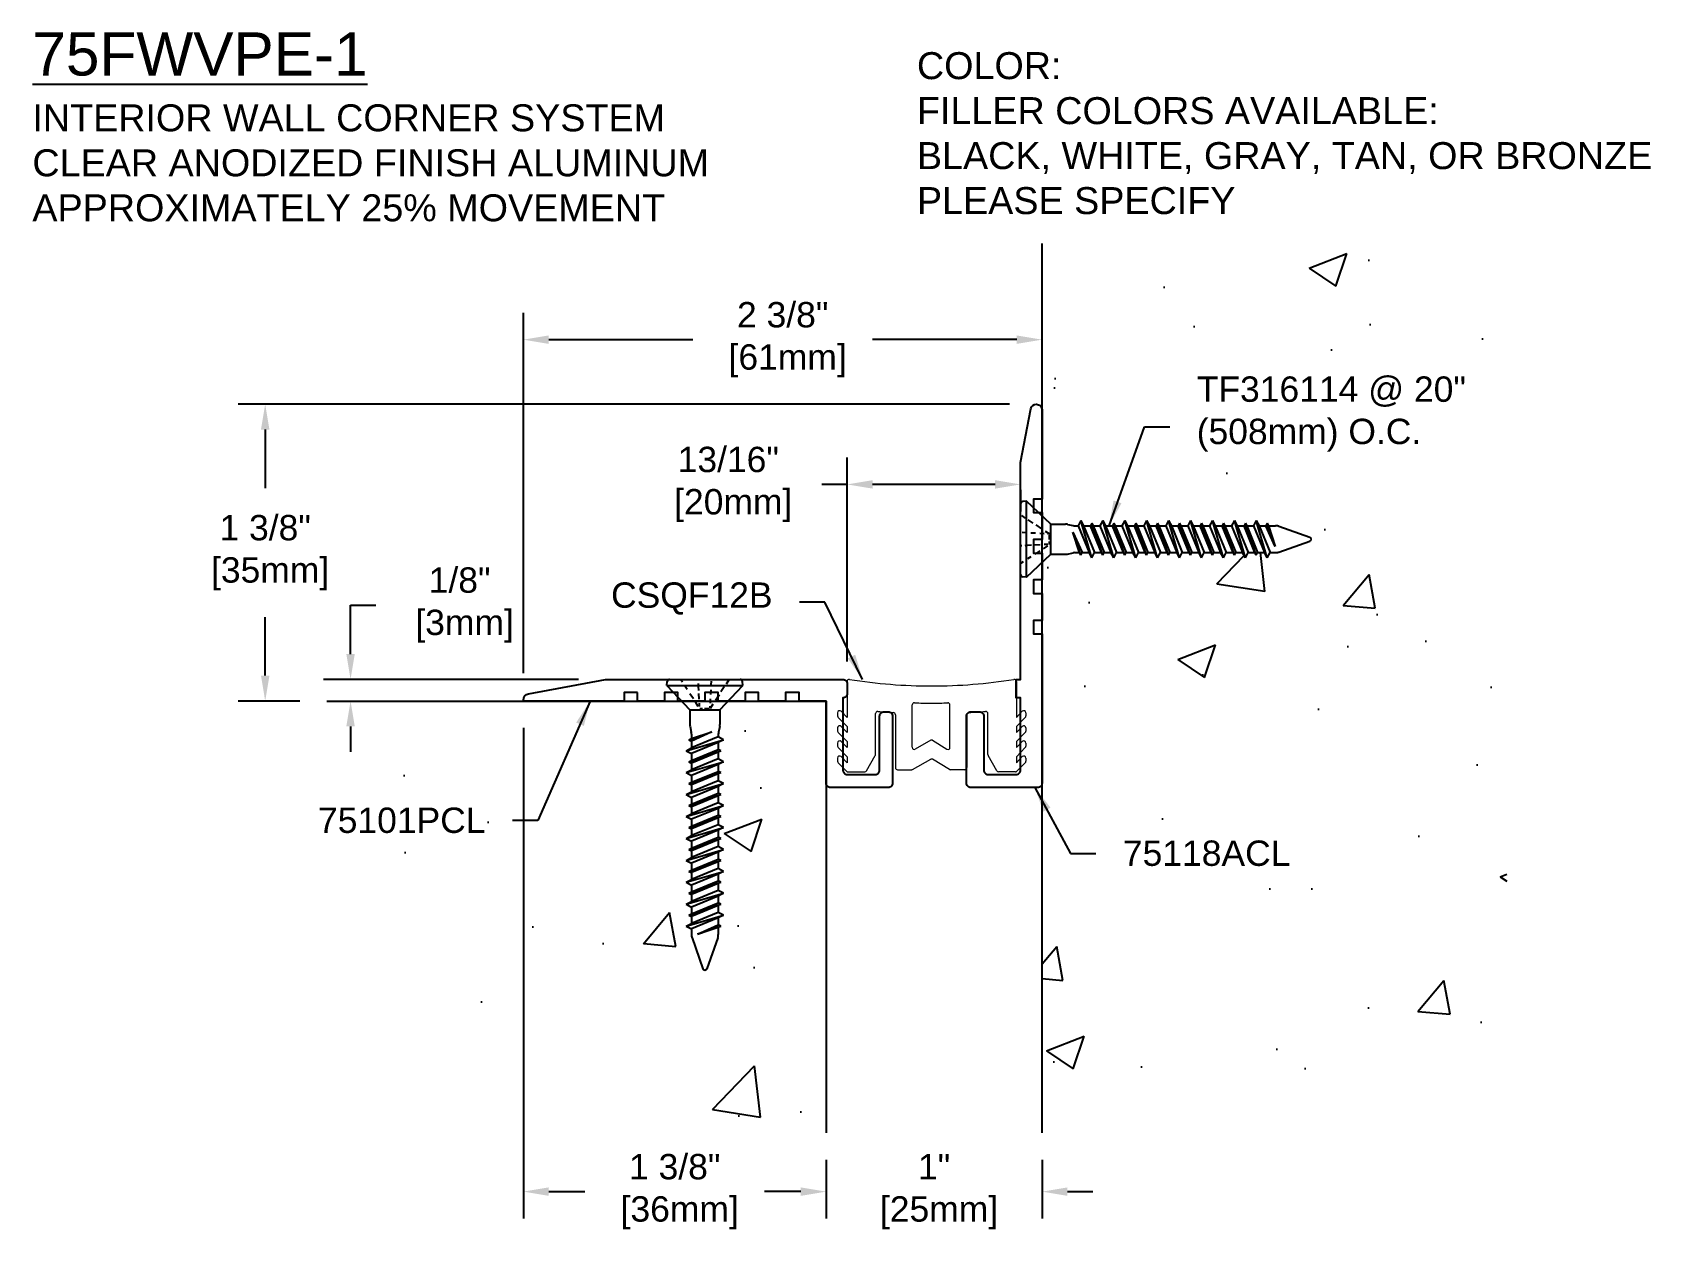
# Model space of a CAD drawing. Header units: inches. Extents: x 1.86 to 9.35, y 1.87 to 7.51.
import ezdxf

# ---------------------------------------------------------------- set-up
doc = ezdxf.new("R2010")
doc.units = ezdxf.units.IN
doc.header["$MEASUREMENT"] = 0
for name, color, linetype in [('Anchors', 4, 'Continuous'), ('Conditions', 1, 'Continuous'), ('Dimensions', 3, 'Continuous'), ('Fillers', 2, 'Continuous'), ('Metals', 7, 'Continuous'), ('Text', 2, 'Continuous')]:
    doc.layers.add(name, color=color, linetype=linetype)
doc.styles.add('arial', font='arial.ttf')
doc.dimstyles.new('ARIAL', dxfattribs={"dimtxt": 0.1175, "dimasz": 0.1175, "dimexe": 0.125, "dimexo": 0.125, "dimgap": 0.125, "dimtad": 0, "dimtih": 1, "dimtoh": 1, "dimdec": 4, "dimzin": 0, "dimdsep": 46, "dimlunit": 4, "dimtxsty": 'arial', "dimcen": 0.09, "dimadec": 0, "dimazin": 0, "dimtfac": 1, "dimtdec": 4, "dimtofl": 0, "dimtmove": 0, "dimatfit": 3, "dimfxl": 0, "dimfrac": 2, "dimtolj": 1, "dimtzin": 0, "dimarcsym": 0})

# ---------------------------------------------------------------- blocks, each defined once
blk = doc.blocks.new('TF316114')
for p, q in [((-0.1634, 0), (0.1634, 0)), ((-0.1042, -0.0127), (-0.1125, 0)), ((-0.1762, -0.0285), (-0.1747, -0.0103)), ((-0.1762, -0.0285), (0.1762, -0.0285)), ((-0.1762, -0.0285), (-0.0698, -0.141)), ((-0.0815, -0.0472), (-0.0915, -0.0321)), ((-0.0533, -0.0902), (-0.0691, -0.0662)), ((-0.0308, -0.0055), (-0.0311, -0.0002)), ((-0.0297, -0.0263), (-0.0301, -0.0195)), ((-0.0284, -0.051), (-0.0294, -0.0323)), ((-0.0263, -0.091), (-0.0277, -0.065)), ((0.0274, -0.0703), (0.0286, -0.0479)), ((0.0297, -0.0255), (0.0306, -0.0085)), ((0.0662, -0.0707), (0.0485, -0.0976)), ((0.0698, -0.141), (0.1762, -0.0285)), ((0.0898, -0.0346), (0.0746, -0.0579)), ((0.1095, -0.0045), (0.0979, -0.0223)), ((0.1762, -0.0285), (0.1747, -0.0103)), ((-0.0698, -0.141), (-0.0698, -0.2081)), ((-0.0698, -0.141), (0.0698, -0.141)), ((-0.0307, -0.1248), (-0.0441, -0.1044)), ((-0.0245, -0.1261), (-0.0253, -0.1097)), ((-0.024, -0.135), (-0.0107, -0.135)), ((-0.0018, -0.135), (0.0183, -0.135)), ((0.0373, -0.1147), (0.024, -0.135)), ((0.024, -0.135), (0.0245, -0.1246)), ((0.0253, -0.1104), (0.0264, -0.0896)), ((0.0698, -0.141), (0.0698, -0.2081)), ((-0.0687, -0.2177), (-0.0633, -0.2437)), ((0.0687, -0.2177), (0.0633, -0.2437)), ((-0.0863, -0.3304), (0.0862, -0.2796)), ((-0.0737, -0.2796), (0.0321, -0.2431)), ((-0.0737, -0.2796), (-0.0623, -0.2734)), ((-0.0737, -0.2796), (-0.0623, -0.2858)), ((0.0321, -0.2431), (-0.0623, -0.2858)), ((-0.0623, -0.2734), (0.0321, -0.2431)), ((-0.0623, -0.2533), (-0.0623, -0.2734)), ((0.0622, -0.2667), (-0.0623, -0.3175)), ((-0.0623, -0.2858), (-0.0623, -0.3175)), ((0.0622, -0.2925), (-0.0623, -0.3433)), ((0.0622, -0.2925), (0.0622, -0.3242)), ((0.0622, -0.2533), (0.0622, -0.2667)), ((0.0862, -0.2796), (0.0622, -0.2667)), ((0.0862, -0.2796), (0.0622, -0.2925)), ((-0.0863, -0.3304), (-0.0623, -0.3175)), ((-0.0863, -0.3304), (-0.0623, -0.3433)), ((-0.0737, -0.3812), (0.0737, -0.3304)), ((-0.0623, -0.375), (0.0622, -0.3242)), ((0.0622, -0.3365), (-0.0623, -0.3873)), ((-0.0623, -0.3433), (-0.0623, -0.375)), ((0.0622, -0.3682), (-0.0623, -0.419)), ((0.0737, -0.3304), (0.0622, -0.3242)), ((0.0737, -0.3304), (0.0622, -0.3365)), ((0.0622, -0.3365), (0.0622, -0.3682)), ((0.0862, -0.3812), (0.0622, -0.3682)), ((-0.0863, -0.4319), (0.0862, -0.3812)), ((-0.0863, -0.4319), (-0.0623, -0.419)), ((-0.0863, -0.4319), (-0.0623, -0.4449)), ((-0.0737, -0.3812), (-0.0623, -0.375)), ((-0.0737, -0.3812), (-0.0623, -0.3873)), ((-0.0737, -0.4827), (0.0737, -0.4319)), ((-0.0623, -0.3873), (-0.0623, -0.419)), ((0.0622, -0.3941), (-0.0623, -0.4449)), ((-0.0623, -0.4766), (0.0622, -0.4258)), ((0.0622, -0.4381), (-0.0623, -0.4889)), ((-0.0623, -0.4449), (-0.0623, -0.4766)), ((0.0862, -0.3812), (0.0622, -0.3941)), ((0.0622, -0.3941), (0.0622, -0.4258)), ((0.0737, -0.4319), (0.0622, -0.4258)), ((0.0737, -0.4319), (0.0622, -0.4381)), ((0.0622, -0.4381), (0.0622, -0.4698)), ((-0.0863, -0.5335), (0.0862, -0.4827)), ((-0.0863, -0.5335), (-0.0623, -0.5206)), ((-0.0737, -0.4827), (-0.0623, -0.4766)), ((-0.0737, -0.4827), (-0.0623, -0.4889)), ((0.0622, -0.4698), (-0.0623, -0.5206)), ((-0.0623, -0.4889), (-0.0623, -0.5206)), ((0.0622, -0.4956), (-0.0623, -0.5464)), ((0.0862, -0.4827), (0.0622, -0.4698)), ((0.0862, -0.4827), (0.0622, -0.4956)), ((0.0622, -0.4956), (0.0622, -0.5273)), ((-0.0863, -0.5335), (-0.0623, -0.5464)), ((-0.0863, -0.6351), (0.0862, -0.5843)), ((-0.0737, -0.5843), (0.0737, -0.5335)), ((-0.0737, -0.5843), (-0.0623, -0.5781)), ((-0.0737, -0.5843), (-0.0623, -0.5904)), ((-0.0623, -0.5781), (0.0622, -0.5273)), ((0.0622, -0.5397), (-0.0623, -0.5904)), ((-0.0623, -0.5464), (-0.0623, -0.5781)), ((0.0622, -0.5714), (-0.0623, -0.6221)), ((-0.0623, -0.5904), (-0.0623, -0.6221)), ((0.0622, -0.5972), (-0.0623, -0.648)), ((0.0737, -0.5335), (0.0622, -0.5273)), ((0.0737, -0.5335), (0.0622, -0.5397)), ((0.0622, -0.5397), (0.0622, -0.5714)), ((0.0862, -0.5843), (0.0622, -0.5714)), ((0.0862, -0.5843), (0.0622, -0.5972)), ((0.0622, -0.5972), (0.0622, -0.6289)), ((-0.0863, -0.6351), (-0.0623, -0.6221)), ((-0.0863, -0.6351), (-0.0623, -0.648)), ((-0.0737, -0.6858), (0.0737, -0.6351)), ((-0.0623, -0.6797), (0.0622, -0.6289)), ((0.0622, -0.6412), (-0.0623, -0.692)), ((-0.0623, -0.648), (-0.0623, -0.6797)), ((0.0622, -0.6729), (-0.0623, -0.7237)), ((0.0737, -0.6351), (0.0622, -0.6289)), ((0.0737, -0.6351), (0.0622, -0.6412)), ((0.0622, -0.6412), (0.0622, -0.6729)), ((0.0862, -0.6858), (0.0622, -0.6729)), ((-0.0863, -0.7366), (0.0862, -0.6858)), ((-0.0863, -0.7366), (-0.0623, -0.7237)), ((-0.0863, -0.7366), (-0.0623, -0.7495)), ((-0.0737, -0.6858), (-0.0623, -0.6797)), ((-0.0737, -0.6858), (-0.0623, -0.692)), ((-0.0737, -0.7874), (0.0737, -0.7366)), ((-0.0623, -0.692), (-0.0623, -0.7237)), ((0.0622, -0.6988), (-0.0623, -0.7495)), ((-0.0623, -0.7812), (0.0622, -0.7305)), ((0.0622, -0.7428), (-0.0623, -0.7936)), ((0.0862, -0.6858), (0.0622, -0.6988)), ((0.0622, -0.6988), (0.0622, -0.7305)), ((0.0737, -0.7366), (0.0622, -0.7305)), ((0.0737, -0.7366), (0.0622, -0.7428)), ((0.0622, -0.7428), (0.0622, -0.7745)), ((-0.0863, -0.8382), (0.0862, -0.7874)), ((-0.0737, -0.7874), (-0.0623, -0.7812)), ((-0.0737, -0.7874), (-0.0623, -0.7936)), ((-0.0623, -0.7495), (-0.0623, -0.7812)), ((0.0622, -0.7745), (-0.0623, -0.8253)), ((-0.0623, -0.7936), (-0.0623, -0.8253)), ((0.0622, -0.8003), (-0.0623, -0.8511)), ((0.0862, -0.7874), (0.0622, -0.7745)), ((0.0862, -0.7874), (0.0622, -0.8003)), ((0.0622, -0.8003), (0.0622, -0.832)), ((-0.0863, -0.8382), (-0.0623, -0.8253)), ((-0.0863, -0.8382), (-0.0623, -0.8511)), ((-0.0863, -0.9397), (0.0862, -0.889)), ((-0.0737, -0.889), (0.0737, -0.8382)), ((-0.0737, -0.889), (-0.0623, -0.8828)), ((-0.0737, -0.889), (-0.0623, -0.8951)), ((-0.0623, -0.8828), (0.0622, -0.832)), ((0.0622, -0.8444), (-0.0623, -0.8951)), ((-0.0623, -0.8511), (-0.0623, -0.8828)), ((0.0622, -0.876), (-0.0623, -0.9268)), ((-0.0623, -0.8951), (-0.0623, -0.9268)), ((0.0737, -0.8382), (0.0622, -0.832)), ((0.0737, -0.8382), (0.0622, -0.8444)), ((0.0622, -0.8444), (0.0622, -0.876)), ((0.0862, -0.889), (0.0622, -0.876)), ((0.0862, -0.889), (0.0622, -0.9019)), ((-0.0863, -0.9397), (-0.0623, -0.9268)), ((-0.0863, -0.9397), (-0.0623, -0.9527)), ((-0.0737, -0.9905), (0.0737, -0.9397)), ((0.0622, -0.9019), (-0.0623, -0.9527)), ((-0.0623, -0.9844), (0.0622, -0.9336)), ((0.0622, -0.9459), (-0.0623, -0.9967)), ((-0.0623, -0.9527), (-0.0623, -0.9844)), ((0.0622, -0.9019), (0.0622, -0.9336)), ((0.0737, -0.9397), (0.0622, -0.9336)), ((0.0737, -0.9397), (0.0622, -0.9459)), ((0.0622, -0.9459), (0.0622, -0.9776)), ((-0.0863, -1.0413), (0.0862, -0.9905)), ((-0.0863, -1.0413), (-0.0623, -1.0284)), ((-0.0863, -1.0413), (-0.0623, -1.0542)), ((-0.0737, -0.9905), (-0.0623, -0.9844)), ((-0.0737, -0.9905), (-0.0623, -0.9967)), ((-0.0737, -1.0921), (0.0737, -1.0413)), ((0.0622, -0.9776), (-0.0623, -1.0284)), ((-0.0623, -0.9967), (-0.0623, -1.0284)), ((0.0622, -1.0035), (-0.0623, -1.0542)), ((-0.0623, -1.0859), (0.0622, -1.0351)), ((0.0622, -1.0475), (-0.0623, -1.0983)), ((0.0862, -0.9905), (0.0622, -0.9776)), ((0.0862, -0.9905), (0.0622, -1.0035)), ((0.0622, -1.0035), (0.0622, -1.0351)), ((0.0737, -1.0413), (0.0622, -1.0351)), ((0.0737, -1.0413), (0.0622, -1.0475)), ((0.0622, -1.0475), (0.0622, -1.0792)), ((-0.0863, -1.1429), (0.0862, -1.0921)), ((-0.0737, -1.0921), (-0.0623, -1.0859)), ((-0.0737, -1.0921), (-0.0623, -1.0983)), ((-0.0623, -1.0542), (-0.0623, -1.0859)), ((0.0622, -1.0792), (-0.0623, -1.13)), ((-0.0623, -1.0983), (-0.0623, -1.13)), ((0.0622, -1.105), (-0.0623, -1.1558)), ((0.0862, -1.0921), (0.0622, -1.0792)), ((0.0862, -1.0921), (0.0622, -1.105)), ((0.0622, -1.105), (0.0622, -1.1367)), ((-0.0863, -1.1429), (-0.0623, -1.13)), ((-0.0863, -1.1429), (-0.0623, -1.1558)), ((-0.0623, -1.1558), (-0.0623, -1.1817)), ((-0.0596, -1.197), (-0.0096, -1.3398)), ((-0.0335, -1.1798), (0.0622, -1.1367)), ((-0.0335, -1.1798), (0.0737, -1.1429)), ((0.0622, -1.149), (-0.0335, -1.1798)), ((0.0596, -1.197), (0.0096, -1.3398)), ((0.0737, -1.1429), (0.0622, -1.1367)), ((0.0737, -1.1429), (0.0622, -1.149)), ((0.0622, -1.149), (0.0622, -1.1817))]:
    blk.add_line(p, q)
for centre, radius, start, end in [((-0.1634, -0.0113), 0.0112, 90, 175), ((0.1634, -0.0113), 0.0112, 5, 90), ((-0.0233, -0.2081), 0.0465, 180, 191.9357), ((0.0233, -0.2081), 0.0465, 348.0643, 0), ((-0.1088, -0.2533), 0.0465, 0, 11.9357), ((0.1087, -0.2533), 0.0465, 168.0643, 180), ((-0.0158, -1.1817), 0.0465, 180, 199.30575), ((0.0158, -1.1817), 0.0465, 340.69425, 0), ((0, -1.3354), 0.0106, 204.10008, 335.89992)]:
    blk.add_arc(centre, radius, start, end)
blk = doc.blocks.new('*D1')
at = {"layer": 'Defpoints', "color": 0}
for p in [(5.5329, 2.4156), (6.5329, 2.4156), (5.5329, 2.1431)]:
    blk.add_point(p, dxfattribs=at)
at = {"layer": 'Dimensions', "color": 0, "lineweight": -2}
for p, q in [((5.5329, 2.2906), (5.5329, 2.0181)), ((6.5329, 2.2906), (6.5329, 2.0181)), ((5.4154, 2.1431), (5.2979, 2.1431)), ((6.6504, 2.1431), (6.7679, 2.1431))]:
    blk.add_line(p, q, dxfattribs=at)
at = {"layer": 'Dimensions', "color": 0}
for points in [[(5.4154, 2.1627), (5.4154, 2.1235), (5.5329, 2.1431)], [(6.6504, 2.1627), (6.6504, 2.1235), (6.5329, 2.1431)]]:
    blk.add_solid(points, dxfattribs=at)
at = {"layer": 'Dimensions', "color": 0, "insert": (6.0329, 2.1431), "char_height": 0.1175, "attachment_point": 5, "style": 'arial'}
blk.add_mtext('\\A1;1"\\P [25mm]', dxfattribs=at)
blk = doc.blocks.new('*D2')
at = {"layer": 'Defpoints', "color": 0}
for p in [(6.5069, 5.7902), (2.9353, 4.4156), (3.2204, 4.4156)]:
    blk.add_point(p, dxfattribs=at)
at = {"layer": 'Dimensions', "color": 0, "lineweight": -2}
for p, q in [((6.3819, 5.7902), (2.8103, 5.7902)), ((2.9353, 5.6727), (2.9353, 5.4021)), ((2.9353, 4.5331), (2.9353, 4.8037)), ((3.0954, 4.4156), (2.8103, 4.4156))]:
    blk.add_line(p, q, dxfattribs=at)
at = {"layer": 'Dimensions', "color": 0}
for points in [[(2.9158, 5.6727), (2.9549, 5.6727), (2.9353, 5.7902)], [(2.9158, 4.5331), (2.9549, 4.5331), (2.9353, 4.4156)]]:
    blk.add_solid(points, dxfattribs=at)
at = {"layer": 'Dimensions', "color": 0, "insert": (2.9353, 5.1029), "char_height": 0.1175, "attachment_point": 5, "style": 'arial'}
blk.add_mtext('\\A1;1 3/8"\\P [35mm]', dxfattribs=at)
blk = doc.blocks.new('*D3')
at = {"layer": 'Defpoints', "color": 0}
for p in [(3.3306, 4.5156), (4.5112, 4.5156), (3.2204, 4.4156)]:
    blk.add_point(p, dxfattribs=at)
at = {"layer": 'Dimensions', "color": 0, "lineweight": -2}
for p, q in [((3.3306, 4.6331), (3.3306, 4.8601)), ((3.3306, 4.8601), (3.4481, 4.8601)), ((4.3862, 4.5156), (3.2056, 4.5156)), ((3.3454, 4.4156), (3.4556, 4.4156)), ((3.3306, 4.2981), (3.3306, 4.1806))]:
    blk.add_line(p, q, dxfattribs=at)
at = {"layer": 'Dimensions', "color": 0}
for points in [[(3.311, 4.6331), (3.3502, 4.6331), (3.3306, 4.5156)], [(3.311, 4.2981), (3.3502, 4.2981), (3.3306, 4.4156)]]:
    blk.add_solid(points, dxfattribs=at)
at = {"layer": 'Dimensions', "color": 0, "insert": (3.8358, 4.8601), "char_height": 0.1175, "attachment_point": 5, "style": 'arial'}
blk.add_mtext('\\A1;1/8"\\P [3mm]', dxfattribs=at)
blk = doc.blocks.new('*D4')
at = {"layer": 'Defpoints', "color": 0}
for p in [(6.5329, 6.0893), (6.5329, 5.7642), (4.1309, 4.4201)]:
    blk.add_point(p, dxfattribs=at)
at = {"layer": 'Dimensions', "color": 0, "lineweight": -2}
for p, q in [((4.1309, 4.5451), (4.1309, 6.2143)), ((6.5329, 5.8892), (6.5329, 6.2143)), ((4.2484, 6.0893), (4.9157, 6.0893)), ((6.4154, 6.0893), (5.748, 6.0893))]:
    blk.add_line(p, q, dxfattribs=at)
at = {"layer": 'Dimensions', "color": 0}
for points in [[(4.2484, 6.1089), (4.2484, 6.0697), (4.1309, 6.0893)], [(6.4154, 6.1089), (6.4154, 6.0697), (6.5329, 6.0893)]]:
    blk.add_solid(points, dxfattribs=at)
at = {"layer": 'Dimensions', "color": 0, "insert": (5.3319, 6.0893), "char_height": 0.1175, "attachment_point": 5, "style": 'arial'}
blk.add_mtext('\\A1;2 3/8"\\P [61mm]', dxfattribs=at)
blk = doc.blocks.new('*D5')
at = {"layer": 'Defpoints', "color": 0}
for p in [(4.1309, 4.4156), (5.5329, 2.4156), (4.1309, 2.1431)]:
    blk.add_point(p, dxfattribs=at)
at = {"layer": 'Dimensions', "color": 0, "lineweight": -2}
for p, q in [((4.1309, 4.2906), (4.1309, 2.0181)), ((5.5329, 2.2906), (5.5329, 2.0181)), ((4.2484, 2.1431), (4.4157, 2.1431)), ((5.4154, 2.1431), (5.248, 2.1431))]:
    blk.add_line(p, q, dxfattribs=at)
at = {"layer": 'Dimensions', "color": 0}
for points in [[(4.2484, 2.1627), (4.2484, 2.1235), (4.1309, 2.1431)], [(5.4154, 2.1627), (5.4154, 2.1235), (5.5329, 2.1431)]]:
    blk.add_solid(points, dxfattribs=at)
at = {"layer": 'Dimensions', "color": 0, "insert": (4.8319, 2.1431), "char_height": 0.1175, "attachment_point": 5, "style": 'arial'}
blk.add_mtext('\\A1;1 3/8"\\P [36mm]', dxfattribs=at)
blk = doc.blocks.new('*D6')
at = {"layer": 'Defpoints', "color": 0}
for p in [(6.4329, 5.5192), (6.4329, 5.4188), (5.6307, 4.4729)]:
    blk.add_point(p, dxfattribs=at)
at = {"layer": 'Dimensions', "color": 0, "lineweight": -2}
for p, q in [((5.6307, 4.5979), (5.6307, 5.5438)), ((5.6307, 5.4188), (5.5132, 5.4188)), ((6.3154, 5.4188), (5.7482, 5.4188)), ((6.4329, 5.3942), (6.4329, 5.2938))]:
    blk.add_line(p, q, dxfattribs=at)
at = {"layer": 'Dimensions', "color": 0}
for points in [[(5.7482, 5.4384), (5.7482, 5.3993), (5.6307, 5.4188)], [(6.3154, 5.4384), (6.3154, 5.3993), (6.4329, 5.4188)]]:
    blk.add_solid(points, dxfattribs=at)
at = {"layer": 'Dimensions', "color": 0, "insert": (5.0799, 5.4188), "char_height": 0.1175, "attachment_point": 5, "style": 'arial'}
blk.add_mtext('\\A1;13/16"\\P [20mm]', dxfattribs=at)
blk = doc.blocks.new('75101PCL')
blk.add_lwpolyline([(0.439, 0.0516), (0.501, 0.0516), (0.501, 0.0126), (0.9675, 0.0126), (0.9675, 0.0171, 0.361139), (0.9434, 0.0461), (0.5871, 0.1126), (-0.5124, 0.1126, 0.414214), (-0.5324, 0.0926), (-0.5324, 0.0472, 0.414214), (-0.5124, 0.0272), (-0.5124, 0.0272), (-0.5124, -0.3078, -0.414214), (-0.5324, -0.3278), (-0.6624, -0.3278, -0.414214), (-0.6824, -0.3078), (-0.6824, -0.0578, 0.414214), (-0.7024, -0.0378), (-0.7224, -0.0378, 0.414214), (-0.7424, -0.0578), (-0.7424, -0.3678, 0.414214), (-0.7224, -0.3878), (-0.4545, -0.3878, 0.414214), (-0.4345, -0.3678), (-0.4345, 0.0126), (-0.309, 0.0126), (-0.309, 0.0516), (-0.247, 0.0516), (-0.247, 0.0126), (-0.122, 0.0126), (-0.122, 0.0516), (-0.06, 0.0516), (-0.06, 0.0126), (0.065, 0.0126), (0.065, 0.0516), (0.127, 0.0516), (0.127, 0.0126), (0.252, 0.0126), (0.252, 0.0516), (0.314, 0.0516), (0.314, 0.0126), (0.439, 0.0126)], format="xyb", close=True)
blk.add_point((0.9675, 0.0171))
blk = doc.blocks.new('75118A')
blk.add_lwpolyline([(-0.0059, 1.2676), (-0.0059, 1.1426), (-0.0459, 1.1426), (-0.0459, 1.0801), (-0.0059, 1.0801), (-0.0059, 0.9551), (-0.0459, 0.9551), (-0.0459, 0.8926), (-0.0059, 0.8926), (-0.0059, 0.7676), (-0.0459, 0.7676), (-0.0459, 0.7051), (-0.0059, 0.7051), (-0.0059, 0.0141, -0.414214), (-0.0259, -0.0059), (-0.3359, -0.0059, -0.414214), (-0.3559, 0.0141), (-0.3559, 0.3241, -0.414214), (-0.3359, 0.3441), (-0.2959, 0.3441, -0.414214), (-0.2759, 0.3241), (-0.2759, 0.0741, 0.414214), (-0.2559, 0.0541), (-0.1259, 0.0541, 0.414214), (-0.1059, 0.0741), (-0.1059, 0.4091), (-0.1259, 0.4091), (-0.1259, 0.4941), (-0.1059, 0.4941), (-0.1059, 1.4991), (-0.0574, 1.7481, -0.358944), (-0.0319, 1.7691, -0.414214), (-0.0059, 1.7431), (-0.0059, 1.3301), (-0.0459, 1.3301), (-0.0459, 1.2676)], format="xyb", close=True)
blk = doc.blocks.new('CSQF12B')
h = blk.add_hatch(color=256)
h.dxf.hatch_style = 1
h.paths.add_polyline_path([(0.0565, 0.4282, 0.460373), (0.045, 0.4183), (0.045, 0.2524), (0.0171, 0.2804, 0.668179), (0, 0.2733), (0, 0.2591, 0.198912), (0.0029, 0.2521), (0.045, 0.21), (0.045, 0.1824), (0.0171, 0.2104, 0.668179), (0, 0.2033), (0, 0.1891, 0.198912), (0.0029, 0.1821), (0.045, 0.14), (0.045, 0.1124), (0.0171, 0.1404, 0.668179), (0, 0.1333), (0, 0.1191, 0.198912), (0.0029, 0.1121), (0.045, 0.07), (0.045, 0.0424), (0.0171, 0.0704, 0.668179), (0, 0.0633), (0, 0.0491, 0.198912), (0.0029, 0.0421), (0.0421, 0.0029, 0.198912), (0.0491, 0), (0.1292, 0, 0.267949), (0.1379, 0.005), (0.1787, 0.0756, 0.131652), (0.18, 0.0806), (0.18, 0.2698, -0.442532), (0.191, 0.2797, 0.004205), (0.2648, 0.2748, -0.402093), (0.2744, 0.2648), (0.2744, 0.02, 0.414214), (0.2844, 0.01), (0.3522, 0.01, 0.107936), (0.3563, 0.0109), (0.4428, 0.0581, -0.107936), (0.447, 0.059, -0.107936), (0.4512, 0.0581), (0.5316, 0.0109, 0.107936), (0.5357, 0.01), (0.6036, 0.01, 0.414214), (0.6136, 0.02), (0.6136, 0.2648, -0.404634), (0.6232, 0.2748, 0.003884), (0.703, 0.2797, -0.442532), (0.714, 0.2698), (0.714, 0.0806, 0.131652), (0.7153, 0.0756), (0.7561, 0.005, 0.267949), (0.7648, 0), (0.8449, 0, 0.198912), (0.8519, 0.0029), (0.8911, 0.0421, 0.198912), (0.894, 0.0491), (0.894, 0.0633, 0.668179), (0.8769, 0.0704), (0.849, 0.0424), (0.849, 0.07), (0.8911, 0.1121, 0.198912), (0.894, 0.1191), (0.894, 0.1333, 0.668179), (0.8769, 0.1404), (0.849, 0.1124), (0.849, 0.14), (0.8911, 0.1821, 0.198912), (0.894, 0.1891), (0.894, 0.2033, 0.668179), (0.8769, 0.2104), (0.849, 0.1824), (0.849, 0.21), (0.8911, 0.2521, 0.198912), (0.894, 0.2591), (0.894, 0.2733, 0.668179), (0.8769, 0.2804), (0.849, 0.2524), (0.849, 0.4183, 0.460373), (0.8375, 0.4282, -0.038767), (0.447, 0.3978, -0.038767)])
h.paths.add_polyline_path([(0.447, 0.3179, 0.010105), (0.523, 0.3197, -0.429277), (0.5336, 0.3097), (0.5336, 0.1136, -0.546586), (0.5194, 0.1045), (0.4512, 0.1461, 0.107936), (0.447, 0.147, 0.107936), (0.4428, 0.1461), (0.3685, 0.1045, -0.546586), (0.3544, 0.1136), (0.3544, 0.3097, -0.42734), (0.3648, 0.3197, 0.009366)], flags=16)
at = {"color": 7, "linetype": 'Continuous', "lineweight": 15}
for points in [[(0.447, 0.3978, -0.038767), (0.0565, 0.4282, 0.460373), (0.045, 0.4183), (0.045, 0.2524), (0.0171, 0.2804, 0.668179), (0, 0.2733), (0, 0.2591, 0.198912), (0.0029, 0.2521), (0.045, 0.21), (0.045, 0.1824), (0.0171, 0.2104, 0.668179), (0, 0.2033), (0, 0.1891, 0.198912), (0.0029, 0.1821), (0.045, 0.14), (0.045, 0.1124), (0.0171, 0.1404, 0.668179), (0, 0.1333), (0, 0.1191, 0.198912), (0.0029, 0.1121), (0.045, 0.07), (0.045, 0.0424), (0.0171, 0.0704, 0.668179), (0, 0.0633), (0, 0.0491, 0.198912), (0.0029, 0.0421), (0.0421, 0.0029, 0.198912), (0.0491, 0), (0.1292, 0, 0.267949), (0.1379, 0.005), (0.1787, 0.0756, 0.131652), (0.18, 0.0806), (0.18, 0.2698, -0.442532), (0.191, 0.2797, 0.004223), (0.2651, 0.2748, -0.392684), (0.2744, 0.2648), (0.2744, 0.02, 0.414214), (0.2844, 0.01), (0.3522, 0.01, 0.107936), (0.3563, 0.0109), (0.4428, 0.0581, -0.107936), (0.447, 0.059, -0.107936)], [(0.447, 0.3978, 0.038767), (0.8375, 0.4282, -0.460373), (0.849, 0.4183), (0.849, 0.2524), (0.8769, 0.2804, -0.668179), (0.894, 0.2733), (0.894, 0.2591, -0.198912), (0.8911, 0.2521), (0.849, 0.21), (0.849, 0.1824), (0.8769, 0.2104, -0.668179), (0.894, 0.2033), (0.894, 0.1891, -0.198912), (0.8911, 0.1821), (0.849, 0.14), (0.849, 0.1124), (0.8769, 0.1404, -0.668179), (0.894, 0.1333), (0.894, 0.1191, -0.198912), (0.8911, 0.1121), (0.849, 0.07), (0.849, 0.0424), (0.8769, 0.0704, -0.668179), (0.894, 0.0633), (0.894, 0.0491, -0.198912), (0.8911, 0.0421), (0.8519, 0.0029, -0.198912), (0.8449, 0), (0.7648, 0, -0.267949), (0.7561, 0.005), (0.7153, 0.0756, -0.131652), (0.714, 0.0806), (0.714, 0.2698, 0.442532), (0.703, 0.2797, -0.003904), (0.6228, 0.2748, 0.392684), (0.6136, 0.2648), (0.6136, 0.02, -0.414214), (0.6036, 0.01), (0.5357, 0.01, -0.107936), (0.5316, 0.0109), (0.4512, 0.0581, 0.107936), (0.447, 0.059, 0.107936)], [(0.447, 0.147, 0.107936), (0.4428, 0.1461), (0.3685, 0.1045, -0.546586), (0.3544, 0.1136), (0.3544, 0.3097, -0.42533), (0.3647, 0.3197, 0.009374), (0.447, 0.3179, 0.009374)], [(0.447, 0.147, -0.107936), (0.4512, 0.1461), (0.5194, 0.1045, 0.546586), (0.5336, 0.1136), (0.5336, 0.3097, 0.42533), (0.5232, 0.3197, -0.010123), (0.447, 0.3179, -0.009374)]]:
    blk.add_lwpolyline(points, format="xyb", dxfattribs=at)

msp = doc.modelspace()

# ---------------------------------------------------------------- hatches: boundary and pattern name
at = {"layer": 'Conditions'}
h = msp.add_hatch(dxfattribs=at)
h.set_pattern_fill('AR-CONC', color=256, scale=0.25)
edge = h.paths.add_edge_path()
edge.add_line((8.68463, 6.53506), (6.53285, 6.53506))
edge.add_line((6.53285, 6.53506), (6.53285, 5.27373))
edge.add_line((6.53285, 5.27373), (6.57385, 5.23492))
edge.add_line((6.57385, 5.23492), (6.64095, 5.23492))
edge.add_arc((6.64095, 5.18842), 0.0465, 78.0643, 90, ccw=False)
edge.add_line((6.65057, 5.23392), (6.67654, 5.22843))
edge.add_arc((6.68615, 5.27392), 0.0465, 258.0643, 270)
edge.add_line((6.68615, 5.22742), (6.69952, 5.22742))
edge.add_line((6.69952, 5.22742), (6.71245, 5.25142))
edge.add_line((6.71245, 5.25142), (6.72537, 5.22742))
edge.add_line((6.72537, 5.22742), (6.75707, 5.22742))
edge.add_line((6.75707, 5.22742), (6.76323, 5.23887))
edge.add_line((6.76323, 5.23887), (6.76939, 5.22742))
edge.add_line((6.76939, 5.22742), (6.80109, 5.22742))
edge.add_line((6.80109, 5.22742), (6.81401, 5.25142))
edge.add_line((6.81401, 5.25142), (6.82694, 5.22742))
edge.add_line((6.82694, 5.22742), (6.85863, 5.22742))
edge.add_line((6.85863, 5.22742), (6.86479, 5.23887))
edge.add_line((6.86479, 5.23887), (6.87096, 5.22742))
edge.add_line((6.87096, 5.22742), (6.90265, 5.22742))
edge.add_line((6.90265, 5.22742), (6.91557, 5.25142))
edge.add_line((6.91557, 5.25142), (6.9285, 5.22742))
edge.add_line((6.9285, 5.22742), (6.96019, 5.22742))
edge.add_line((6.96019, 5.22742), (6.96635, 5.23887))
edge.add_line((6.96635, 5.23887), (6.97252, 5.22742))
edge.add_line((6.97252, 5.22742), (7.00421, 5.22742))
edge.add_line((7.00421, 5.22742), (7.01714, 5.25142))
edge.add_line((7.01714, 5.25142), (7.03006, 5.22742))
edge.add_line((7.03006, 5.22742), (7.06175, 5.22742))
edge.add_line((7.06175, 5.22742), (7.06792, 5.23887))
edge.add_line((7.06792, 5.23887), (7.07408, 5.22742))
edge.add_line((7.07408, 5.22742), (7.10577, 5.22742))
edge.add_line((7.10577, 5.22742), (7.1187, 5.25142))
edge.add_line((7.1187, 5.25142), (7.13162, 5.22742))
edge.add_line((7.13162, 5.22742), (7.16332, 5.22742))
edge.add_line((7.16332, 5.22742), (7.16948, 5.23887))
edge.add_line((7.16948, 5.23887), (7.17564, 5.22742))
edge.add_line((7.17564, 5.22742), (7.20734, 5.22742))
edge.add_line((7.20734, 5.22742), (7.22026, 5.25142))
edge.add_line((7.22026, 5.25142), (7.23319, 5.22742))
edge.add_line((7.23319, 5.22742), (7.26488, 5.22742))
edge.add_line((7.26488, 5.22742), (7.27104, 5.23887))
edge.add_line((7.27104, 5.23887), (7.27721, 5.22742))
edge.add_line((7.27721, 5.22742), (7.3089, 5.22742))
edge.add_line((7.3089, 5.22742), (7.32182, 5.25142))
edge.add_line((7.32182, 5.25142), (7.33475, 5.22742))
edge.add_line((7.33475, 5.22742), (7.36644, 5.22742))
edge.add_line((7.36644, 5.22742), (7.3726, 5.23887))
edge.add_line((7.3726, 5.23887), (7.37877, 5.22742))
edge.add_line((7.37877, 5.22742), (7.41046, 5.22742))
edge.add_line((7.41046, 5.22742), (7.42339, 5.25142))
edge.add_line((7.42339, 5.25142), (7.43631, 5.22742))
edge.add_line((7.43631, 5.22742), (7.468, 5.22742))
edge.add_line((7.468, 5.22742), (7.47417, 5.23887))
edge.add_line((7.47417, 5.23887), (7.48033, 5.22742))
edge.add_line((7.48033, 5.22742), (7.51202, 5.22742))
edge.add_line((7.51202, 5.22742), (7.52495, 5.25142))
edge.add_line((7.52495, 5.25142), (7.53787, 5.22742))
edge.add_line((7.53787, 5.22742), (7.56957, 5.22742))
edge.add_line((7.56957, 5.22742), (7.57573, 5.23887))
edge.add_line((7.57573, 5.23887), (7.58189, 5.22742))
edge.add_line((7.58189, 5.22742), (7.61452, 5.22742))
edge.add_arc((7.61452, 5.18092), 0.0465, 70.694249, 90, ccw=False)
edge.add_line((7.62989, 5.22481), (7.77094, 5.1754))
edge.add_arc((7.76829, 5.16517), 0.01056, -65.899922, 75.488576, ccw=False)
edge.add_line((7.77261, 5.15553), (7.62989, 5.10554))
edge.add_arc((7.61452, 5.14942), 0.0465, 270, 289.305751, ccw=False)
edge.add_line((7.61452, 5.10292), (7.58865, 5.10292))
edge.add_line((7.58865, 5.10292), (7.57573, 5.07892))
edge.add_line((7.57573, 5.07892), (7.5628, 5.10292))
edge.add_line((7.5628, 5.10292), (7.53111, 5.10292))
edge.add_line((7.53111, 5.10292), (7.52495, 5.09148))
edge.add_line((7.52495, 5.09148), (7.51879, 5.10292))
edge.add_line((7.51879, 5.10292), (7.48709, 5.10292))
edge.add_line((7.48709, 5.10292), (7.47417, 5.07892))
edge.add_line((7.47417, 5.07892), (7.46124, 5.10292))
edge.add_line((7.46124, 5.10292), (7.42955, 5.10292))
edge.add_line((7.42955, 5.10292), (7.42339, 5.09148))
edge.add_line((7.42339, 5.09148), (7.41722, 5.10292))
edge.add_line((7.41722, 5.10292), (7.38553, 5.10292))
edge.add_line((7.38553, 5.10292), (7.3726, 5.07892))
edge.add_line((7.3726, 5.07892), (7.35968, 5.10292))
edge.add_line((7.35968, 5.10292), (7.32799, 5.10292))
edge.add_line((7.32799, 5.10292), (7.32182, 5.09148))
edge.add_line((7.32182, 5.09148), (7.31566, 5.10292))
edge.add_line((7.31566, 5.10292), (7.28397, 5.10292))
edge.add_line((7.28397, 5.10292), (7.27104, 5.07892))
edge.add_line((7.27104, 5.07892), (7.25812, 5.10292))
edge.add_line((7.25812, 5.10292), (7.22642, 5.10292))
edge.add_line((7.22642, 5.10292), (7.22026, 5.09148))
edge.add_line((7.22026, 5.09148), (7.2141, 5.10292))
edge.add_line((7.2141, 5.10292), (7.1824, 5.10292))
edge.add_line((7.1824, 5.10292), (7.16948, 5.07892))
edge.add_line((7.16948, 5.07892), (7.15655, 5.10292))
edge.add_line((7.15655, 5.10292), (7.12486, 5.10292))
edge.add_line((7.12486, 5.10292), (7.1187, 5.09148))
edge.add_line((7.1187, 5.09148), (7.11254, 5.10292))
edge.add_line((7.11254, 5.10292), (7.08084, 5.10292))
edge.add_line((7.08084, 5.10292), (7.06792, 5.07892))
edge.add_line((7.06792, 5.07892), (7.05499, 5.10292))
edge.add_line((7.05499, 5.10292), (7.0233, 5.10292))
edge.add_line((7.0233, 5.10292), (7.01714, 5.09148))
edge.add_line((7.01714, 5.09148), (7.01097, 5.10292))
edge.add_line((7.01097, 5.10292), (6.97928, 5.10292))
edge.add_line((6.97928, 5.10292), (6.96635, 5.07892))
edge.add_line((6.96635, 5.07892), (6.95343, 5.10292))
edge.add_line((6.95343, 5.10292), (6.92174, 5.10292))
edge.add_line((6.92174, 5.10292), (6.91557, 5.09148))
edge.add_line((6.91557, 5.09148), (6.90941, 5.10292))
edge.add_line((6.90941, 5.10292), (6.87772, 5.10292))
edge.add_line((6.87772, 5.10292), (6.86479, 5.07892))
edge.add_line((6.86479, 5.07892), (6.85187, 5.10292))
edge.add_line((6.85187, 5.10292), (6.82017, 5.10292))
edge.add_line((6.82017, 5.10292), (6.81401, 5.09148))
edge.add_line((6.81401, 5.09148), (6.80785, 5.10292))
edge.add_line((6.80785, 5.10292), (6.77615, 5.10292))
edge.add_line((6.77615, 5.10292), (6.76323, 5.07892))
edge.add_line((6.76323, 5.07892), (6.7503, 5.10292))
edge.add_line((6.7503, 5.10292), (6.71861, 5.10292))
edge.add_line((6.71861, 5.10292), (6.71245, 5.09148))
edge.add_line((6.71245, 5.09148), (6.70629, 5.10292))
edge.add_line((6.70629, 5.10292), (6.68615, 5.10292))
edge.add_arc((6.68615, 5.05642), 0.0465, 90, 101.9357)
edge.add_line((6.67654, 5.10192), (6.65057, 5.09643))
edge.add_arc((6.64095, 5.14192), 0.0465, 270, 281.9357, ccw=False)
edge.add_line((6.64095, 5.09542), (6.57385, 5.09542))
edge.add_line((6.57385, 5.09542), (6.53285, 5.05661))
edge.add_line((6.53285, 5.05661), (6.53285, 2.52136))
edge.add_line((6.53285, 2.52136), (8.68463, 2.52136))
edge.add_line((8.68463, 2.52136), (8.68463, 6.53506))
h.paths.add_polyline_path([(6.86995, 3.58812), (7.70447, 3.58812), (7.70447, 3.83025), (6.86995, 3.83025)], flags=16)
h.paths.add_polyline_path([(7.13121, 5.55112), (8.68276, 5.55112), (8.68276, 5.99125), (7.13121, 5.99125)], flags=16)
h = msp.add_hatch(dxfattribs=at)
h.set_pattern_fill('AR-CONC', color=256, scale=0.25)
h.paths.add_polyline_path([(4.8851, 3.57586), (4.9091, 3.58879), (4.9091, 3.62048), (4.89766, 3.62664), (4.9091, 3.63281), (4.9091, 3.6645), (4.8851, 3.67742), (4.9091, 3.69035), (4.9091, 3.72204), (4.89766, 3.7282), (4.9091, 3.73437), (4.9091, 3.76606), (4.8851, 3.77899), (4.9091, 3.79191), (4.9091, 3.8236), (4.89766, 3.82977), (4.9091, 3.83593), (4.9091, 3.86762), (4.8851, 3.88055), (4.9091, 3.89347), (4.9091, 3.92517), (4.89766, 3.93133), (4.9091, 3.93749), (4.9091, 3.96919), (4.8851, 3.98211), (4.9091, 3.99504), (4.9091, 4.02673), (4.89766, 4.03289), (4.9091, 4.03906), (4.9091, 4.07075), (4.8851, 4.08367), (4.9091, 4.0966), (4.9091, 4.12829), (4.89766, 4.13445), (4.9091, 4.14062), (4.9091, 4.17231), (4.8851, 4.18524), (4.9091, 4.19816), (4.9091, 4.22985), (4.89766, 4.23602), (4.9091, 4.24218), (4.9091, 4.26231, 0.0521265), (4.9081, 4.27193), (4.90261, 4.2979, -0.0521265), (4.9016, 4.30752), (4.9016, 4.37461), (4.86279, 4.41561), (3.22035, 4.41561), (3.22035, 2.41561), (5.53285, 2.41561), (5.53285, 4.41561), (5.07992, 4.41561), (5.0411, 4.37461), (5.0411, 4.30752, -0.0521265), (5.0401, 4.2979), (5.03461, 4.27193, 0.0521265), (5.0336, 4.26231), (5.0336, 4.24894), (5.0576, 4.23602), (5.0336, 4.22309), (5.0336, 4.1914), (5.04505, 4.18524), (5.0336, 4.17907), (5.0336, 4.14738), (5.0576, 4.13445), (5.0336, 4.12153), (5.0336, 4.08984), (5.04505, 4.08367), (5.0336, 4.07751), (5.0336, 4.04582), (5.0576, 4.03289), (5.0336, 4.01997), (5.0336, 3.98827), (5.04505, 3.98211), (5.0336, 3.97595), (5.0336, 3.94425), (5.0576, 3.93133), (5.0336, 3.9184), (5.0336, 3.88671), (5.04505, 3.88055), (5.0336, 3.87439), (5.0336, 3.84269), (5.0576, 3.82977), (5.0336, 3.81684), (5.0336, 3.78515), (5.04505, 3.77899), (5.0336, 3.77282), (5.0336, 3.74113), (5.0576, 3.7282), (5.0336, 3.71528), (5.0336, 3.68359), (5.04505, 3.67742), (5.0336, 3.67126), (5.0336, 3.63957), (5.0576, 3.62664), (5.0336, 3.61372), (5.0336, 3.58202), (5.04505, 3.57586), (5.0336, 3.5697), (5.0336, 3.538), (5.0576, 3.52508), (5.0336, 3.51215), (5.0336, 3.48046), (5.04505, 3.4743), (5.0336, 3.46814), (5.0336, 3.43644), (5.0576, 3.42352), (5.0336, 3.41059), (5.0336, 3.3789), (5.04505, 3.37274), (5.0336, 3.36657), (5.0336, 3.33395, -0.084437), (5.03099, 3.31858), (4.98158, 3.17753, -0.709275), (4.96171, 3.17586), (4.91172, 3.31858, -0.084437), (4.9091, 3.33395), (4.9091, 3.35981), (4.8851, 3.37274), (4.9091, 3.38566), (4.9091, 3.41735), (4.89766, 3.42352), (4.9091, 3.42968), (4.9091, 3.46137), (4.8851, 3.4743), (4.9091, 3.48722), (4.9091, 3.51892), (4.89766, 3.52508), (4.9091, 3.53124), (4.9091, 3.56294)])
h.paths.add_polyline_path([(3.15625, 3.74073), (3.99077, 3.74073), (3.99077, 3.98286), (3.15625, 3.98286)], flags=9)

# ---------------------------------------------------------------- linework, layer by layer
for points in [[(6.53285, 2.41561), (6.53285, 6.53506)], [(3.22035, 4.41561), (5.53285, 4.41561), (5.53285, 2.41561)]]:
    msp.add_lwpolyline(points, dxfattribs=at)

# ---------------------------------------------------------------- block references
msp.add_blockref('75118A', (6.53871, 4.02103))
at = {"layer": 'Anchors', "rotation": 90}
msp.add_blockref('TF316114', (6.43285, 5.16517), dxfattribs=at)
at = {"layer": 'Anchors'}
msp.add_blockref('TF316114', (4.97135, 4.51561), dxfattribs=at)
at = {"layer": 'Fillers', "xscale": 0.975}
msp.add_blockref('CSQF12B', (5.5861, 4.08748), dxfattribs=at)
at = {"layer": 'Metals', "xscale": -1}
msp.add_blockref('75101PCL', (5.09831, 4.40298), dxfattribs=at)

# ---------------------------------------------------------------- texts
at = {"layer": 'Text', "attachment_point": 1, "style": 'arial'}
for s, insert, char_height, width in [('{\\L75FWVPE-1\\P\\H0.625x;\\lINTERIOR WALL CORNER SYSTEM\\PCLEAR ANODIZED FINISH ALUMINUM\\PAPPROXIMATELY 25% MOVEMENT}', (1.85713, 7.51269), 0.2, 3.8125), ('COLOR:{\\L                        \\~\\P}FILLER COLORS AVAILABLE:\\PBLACK, WHITE, GRAY, TAN, OR BRONZE\\PPLEASE SPECIFY', (5.95325, 7.42097), 0.125, 3.3903096)]:
    msp.add_mtext(s, dxfattribs=dict(at, insert=insert, char_height=char_height, width=width))
at = {"layer": 'Text', "char_height": 0.1175, "style": 'arial'}
for s, insert, attachment_point in [('TF316114 @ 20"\\P(508mm) O.C.', (7.24904, 5.74455), 4), ('\\A1;CSQF12B', (5.28486, 4.81524), 9), ('75101PCL', (3.95555, 3.80289), 9), ('75118ACL', (6.9071, 3.65027), 7)]:
    msp.add_mtext(s, dxfattribs=dict(at, insert=insert, attachment_point=attachment_point))

# ---------------------------------------------------------------- dimensions: what is measured, and where the dimension line sits
at = {"layer": 'Dimensions'}
for base, p1, p2, picture, middle in [((6.53285, 6.08931), (4.13085, 4.42011), (6.53285, 5.76417), '*D4', (5.33185, 6.08931)), ((6.43285, 5.41883), (5.63075, 4.47289), (6.43285, 5.51917), '*D6', (5.07991, 5.41883)), ((4.13085, 2.14309), (5.53285, 2.41561), (4.13085, 4.41561), '*D5', (4.83185, 2.14309)), ((5.53285, 2.14309), (6.53285, 2.41561), (5.53285, 2.41561), '*D1', (6.03285, 2.14309))]:
    dim = msp.add_linear_dim(base=base, p1=p1, p2=p2, dimstyle='ARIAL', override={"dimpost": '\\X'}, dxfattribs=at)
    dim.commit()
    dim.dimension.update_dxf_attribs({"geometry": picture, "text_midpoint": middle, "dimtype": 160})
for base, p1, p2, picture, middle in [((2.93535, 4.41561), (6.50685, 5.79017), (3.22035, 4.41561), '*D2', (2.93535, 5.10289)), ((3.3306, 4.51561), (3.22035, 4.41561), (4.51121, 4.51561), '*D3', (3.83579, 4.86007))]:
    dim = msp.add_linear_dim(base=base, p1=p1, p2=p2, angle=90, dimstyle='ARIAL', override={"dimpost": '\\X'}, dxfattribs=at)
    dim.commit()
    dim.dimension.update_dxf_attribs({"geometry": picture, "text_midpoint": middle, "dimtype": 160})

# ---------------------------------------------------------------- leaders
at = {"layer": 'Text', "annotation_type": 0, "has_hookline": 1}
for points, hookline_direction, text_width in [([(6.84278, 5.22742), (7.00654, 5.6858), (7.12404, 5.6858)], 0, 1.23543), ([(4.4401, 4.41561), (4.19805, 3.86164), (4.08055, 3.86164)], 1, 0.76215), ([(6.49919, 4.01561), (6.6646, 3.70902), (6.7821, 3.70902)], 0, 0.76215)]:
    msp.add_leader(points, dimstyle='ARIAL', dxfattribs=dict(at, hookline_direction=hookline_direction, text_width=text_width))
at = {"layer": 'Text'}
msp.add_leader([(5.70193, 4.51561), (5.52736, 4.87399), (5.40986, 4.87399)], dimstyle='ARIAL', dxfattribs=at)

doc.saveas('drawing.dxf')
